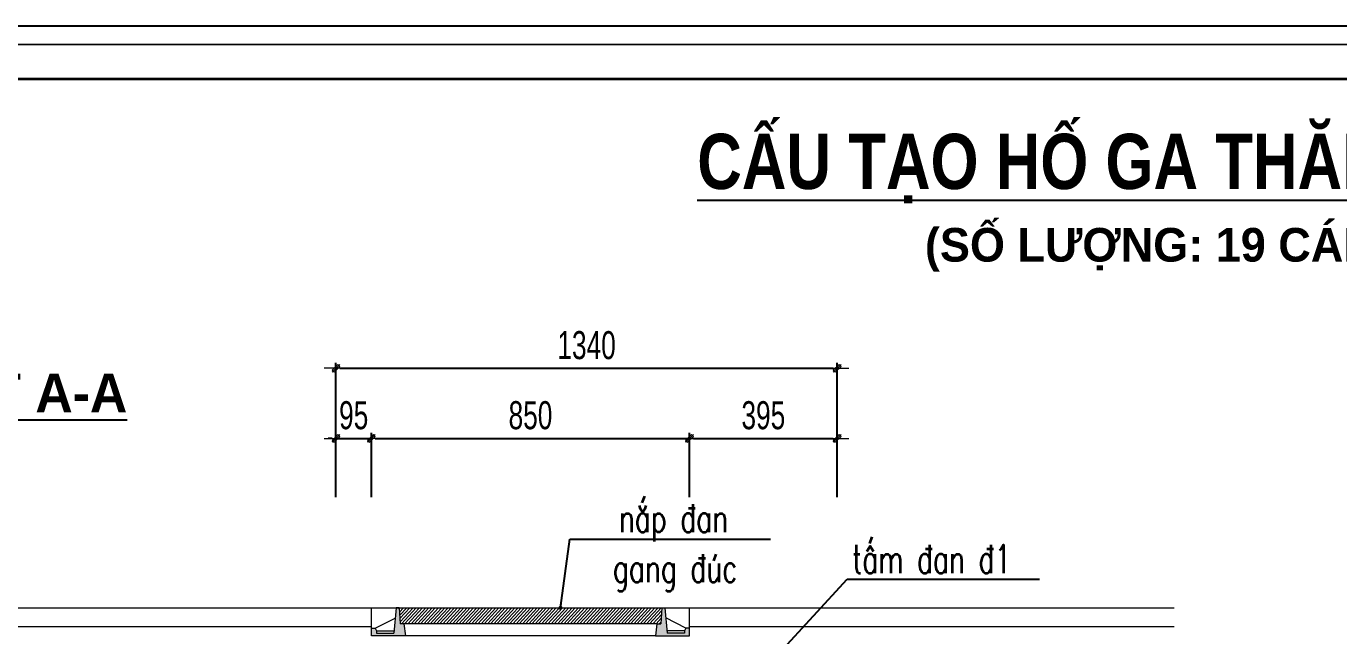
# Model space of a CAD drawing. Header units: inches. Extents: x -676 to 53517, y -16349 to 46516.
# Drawn here: x 28734 to 32242, y 34231 to 35862 of the extents above; entities that cross this region are included whole.
import ezdxf
from ezdxf.enums import TextEntityAlignment as Align

# ---------------------------------------------------------------- set-up
doc = ezdxf.new("R2010")
doc.units = ezdxf.units.IN
doc.header["$MEASUREMENT"] = 0
for name, color, linetype, lineweight in [('2 - Text2', 2, 'Continuous', 20), ('hatch', 67, 'Continuous', 9), ('Layer1', 7, 'Continuous', 20), ('LC Dim', 8, 'Continuous', 18), ('LC ISO', 153, 'Continuous', 13), ('LC Text1', 3, 'Continuous', 20), ('LC Text2', 7, 'Continuous', 25), ('net thay', 11, 'Continuous', 20), ('THEP', 1, 'Continuous', 35)]:
    doc.layers.add(name, color=color, linetype=linetype, lineweight=lineweight)
doc.layers.add('ENTTNTHIETKE1', color=2, linetype='Continuous')
doc.layers.add('KHUNGTEN', color=5, linetype='Continuous')
doc.styles.add('EG 1', font='')
doc.styles.add('HOATBIF', font='hoatbif.shx', dxfattribs={"width": 0.7})
doc.styles.add('LC 1', font='')
doc.styles.add('LC 3', font='vnsimli.shx', dxfattribs={"width": 0.75})
doc.styles.add('LC3', font='', dxfattribs={"width": 0.8})
doc.styles.get('EG 1').set_extended_font_data('.VnAvantH', bold=True)
doc.styles.get('LC 1').set_extended_font_data('.VnAvantH', bold=True)
doc.styles.get('LC3').set_extended_font_data('.VnArialH', bold=True)
doc.dimstyles.new('1-100(1-25)', dxfattribs={"dimscale": 25, "dimtxt": 2.5, "dimasz": 0.35, "dimexe": 0.5, "dimexo": 0, "dimgap": 0.8, "dimtad": 1, "dimdec": 0, "dimzin": 0, "dimdsep": 46, "dimtxsty": 'HOATBIF', "dimblk1": 'DOT', "dimblk2": 'DOT', "dimsah": 1, "dimcen": -1, "dimdle": 1, "dimclrd": 256, "dimclre": 256, "dimclrt": 4, "dimadec": 3, "dimazin": 2, "dimtfac": 0.333333, "dimtdec": 0, "dimtix": 1, "dimtmove": 2, "dimatfit": 3, "dimldrblk": 'DOT', "dimfxl": 1, "dimtvp": 0.833333, "dimtolj": 1, "dimtzin": 0, "dimarcsym": 0})

# ---------------------------------------------------------------- blocks, each defined once
blk = doc.blocks.new('DOT')
at = {"layer": 'LC Dim'}
blk.add_line((-3, 0), (3, 0), dxfattribs=at)
at = {"layer": 'LC Dim', "color": 4}
blk.add_line((-1, -1), (1, 1), dxfattribs=at)
blk.add_lwpolyline([(0.5, 1), (-1, -0.5), (-0.5, -1), (1, 0.5)], close=True, dxfattribs=at)
blk = doc.blocks.new('TIEUDE2')
at = {"layer": 'LC Text2', "color": 7, "style": 'LC 1'}
blk.add_attdef('%%UTIªU§Ò', text='', height=3.5, dxfattribs=at).set_placement((0, 0), align=Align.BOTTOM_CENTER)
blk.add_attdef('TL', text='', height=2.2, dxfattribs=at).set_placement((0, -1.8), align=Align.TOP_CENTER)
blk = doc.blocks.new('khung vpn')
at = {"layer": 'Defpoints'}
blk.add_line((52556.46, -4195.446), (52498.758, -4195.446), dxfattribs=at)
at = {"layer": 'KHUNGTEN'}
blk.add_lwpolyline([(52556.243, -4234.885), (52502.048, -4234.885), (52502.048, -4195.662), (52556.243, -4195.662)], close=True, dxfattribs=at)
at = {"layer": 'THEP'}
blk.add_lwpolyline([(52555.832, -4234.474), (52502.459, -4234.474), (52502.459, -4196.073), (52555.832, -4196.073)], close=True, dxfattribs=at)
blk = doc.blocks.new('tấm đan')
h = blk.add_hatch()
h.set_pattern_fill('ANSI37', color=256, style=0)
h.set_pattern_definition([(45, (16, -3e-11), (-0.08838834765, 0.08838834765), []), (135, (16, -3e-11), (-0.08838834765, -0.08838834765), [])])
h.paths.add_polyline_path([(-78753.3, -159141.4), (-78757.5, -159173.7), (-78666.3, -159173.7), (-78666.3, -159153.3), (-78676.3, -159153.3), (-78679.5, -159160.6), (-78679.5, -159166.6), (-78726.1, -159166.6), (-78732.5, -159098.7), (-78740.3, -159098.7), (-78743.4, -159141.4)])
h.paths.add_polyline_path([(-79425.5, -159173.7), (-79429.7, -159141.4), (-79439.6, -159141.4), (-79442.7, -159098.7), (-79450.5, -159098.7), (-79456.9, -159166.6), (-79503.5, -159166.6), (-79503.5, -159160.6), (-79506.7, -159153.3), (-79516.8, -159153.3), (-79516.8, -159173.7)])
at = {"layer": 'hatch'}
h = blk.add_hatch(dxfattribs=at)
h.set_pattern_fill('ANSI31', color=256, scale=50, angle=2.2915, style=0)
h.set_pattern_definition([(47.291526, (-111361.602, -189384.924), (-4.5925893, 4.23917725), [])])
h.paths.add_polyline_path([(-78753.3, -159141.4), (-78743.4, -159141.4), (-78740.3, -159098.7), (-79442.7, -159098.7), (-79439.6, -159141.4), (-79429.7, -159141.4)])
at = {"layer": 'net thay', "ltscale": 2000}
for p, q in [((-79516.8, -159098.7), (-78666.3, -159098.7)), ((-79516.8, -159153.3), (-79516.8, -159098.7)), ((-79506.7, -159153.3), (-79451.5, -159125.1)), ((-79450.5, -159098.7), (-79456.9, -159166.6)), ((-79442.7, -159098.7), (-79450.5, -159098.7)), ((-79442.7, -159098.7), (-79439.6, -159141.4)), ((-78740.3, -159098.7), (-78743.4, -159141.4)), ((-78740.3, -159098.7), (-78732.5, -159098.7)), ((-78732.5, -159098.7), (-78726.1, -159166.6)), ((-78676.3, -159153.3), (-78729.9, -159125.9)), ((-78666.3, -159153.3), (-78666.3, -159098.7)), ((-79516.8, -159153.3), (-79506.7, -159153.3)), ((-79516.8, -159173.7), (-79516.8, -159153.3)), ((-79516.8, -159173.7), (-79516.8, -159153.3)), ((-79506.7, -159153.3), (-79503.5, -159160.6)), ((-79503.5, -159160.6), (-79503.5, -159166.6)), ((-79503.5, -159160.6), (-79456.1, -159160.6)), ((-79429.7, -159141.4), (-79439.6, -159141.4)), ((-79429.7, -159141.4), (-79425.5, -159173.7)), ((-78753.3, -159141.4), (-78757.5, -159173.7)), ((-78753.3, -159141.4), (-78743.4, -159141.4)), ((-78679.5, -159160.6), (-78726.9, -159160.6)), ((-78676.3, -159153.3), (-78679.5, -159160.6)), ((-78679.5, -159160.6), (-78679.5, -159166.6)), ((-78666.3, -159153.3), (-78676.3, -159153.3)), ((-78666.3, -159173.7), (-78666.3, -159153.3)), ((-78666.3, -159173.7), (-78666.3, -159153.3)), ((-79516.8, -159173.7), (-79516.8, -159166.6)), ((-79425.5, -159173.7), (-79516.8, -159173.7)), ((-79503.5, -159166.6), (-79456.9, -159166.6)), ((-78679.5, -159166.6), (-78726.1, -159166.6)), ((-78666.3, -159173.7), (-78666.3, -159166.6))]:
    blk.add_line(p, q, dxfattribs=at)
at = {"layer": 'net thay'}
for p, q in [((-78753.3, -159141.4), (-79429.7, -159141.4)), ((-78757.5, -159173.7), (-79425.5, -159173.7)), ((-78757.5, -159173.7), (-78666.3, -159173.7))]:
    blk.add_line(p, q, dxfattribs=at)
blk = doc.blocks.new('*D134')
at = {"layer": 'Defpoints', "color": 0, "transparency": 16777216}
for p in [(29656.3, 34759.5), (29561.6, 34602), (29656.3, 34602)]:
    blk.add_point(p, dxfattribs=at)
at = {"layer": 'LC Dim', "lineweight": -2, "transparency": 16777216}
for p, q in [((29561.6, 34602), (29561.6, 34774.5)), ((29656.3, 34602), (29656.3, 34774.5)), ((29551.1, 34759.5), (29540.6, 34759.5)), ((29561.6, 34759.5), (29656.3, 34759.5)), ((29666.8, 34759.5), (29677.3, 34759.5))]:
    blk.add_line(p, q, dxfattribs=at)
at = {"layer": 'LC Dim', "lineweight": -2, "transparency": 16777216, "xscale": 10.5, "yscale": 10.5, "zscale": 10.5}
blk.add_blockref('DOT', (29561.6, 34759.5), dxfattribs=at)
at = {"layer": 'LC Dim', "lineweight": -2, "transparency": 16777216, "xscale": 10.5, "yscale": 10.5, "zscale": 10.5, "rotation": 180}
blk.add_blockref('DOT', (29656.3, 34759.5), dxfattribs=at)
at = {"layer": 'LC Dim', "color": 4, "transparency": 16777216, "insert": (29609, 34821), "char_height": 75, "attachment_point": 5, "style": 'HOATBIF'}
blk.add_mtext('\\A1;95', dxfattribs=at)
blk = doc.blocks.new('_Dot')
at = {"color": 0, "linetype": 'ByBlock', "lineweight": -2}
blk.add_line((-0.5, 0), (-1, 0), dxfattribs=at)
at = {"color": 0, "linetype": 'ByBlock', "const_width": 0.5}
blk.add_lwpolyline([(-0.25, 0, 1), (0.25, 0, 1)], format="xyb", close=True, dxfattribs=at)
blk = doc.blocks.new('*D135')
at = {"layer": 'Defpoints', "color": 0, "transparency": 16777216}
for p in [(30506.8, 34759.5), (29656.3, 34602), (30506.8, 34602)]:
    blk.add_point(p, dxfattribs=at)
at = {"layer": 'LC Dim', "lineweight": -2, "transparency": 16777216}
for p, q in [((29656.3, 34602), (29656.3, 34774.5)), ((30506.8, 34602), (30506.8, 34774.5)), ((29666.8, 34759.5), (30496.3, 34759.5))]:
    blk.add_line(p, q, dxfattribs=at)
at = {"layer": 'LC Dim', "lineweight": -2, "transparency": 16777216, "xscale": 10.5, "yscale": 10.5, "zscale": 10.5, "rotation": 180}
blk.add_blockref('DOT', (29656.3, 34759.5), dxfattribs=at)
at = {"layer": 'LC Dim', "lineweight": -2, "transparency": 16777216, "xscale": 10.5, "yscale": 10.5, "zscale": 10.5}
blk.add_blockref('DOT', (30506.8, 34759.5), dxfattribs=at)
at = {"layer": 'LC Dim', "color": 4, "transparency": 16777216, "insert": (30081.6, 34821), "char_height": 75, "attachment_point": 5, "style": 'HOATBIF'}
blk.add_mtext('\\A1;850', dxfattribs=at)
blk = doc.blocks.new('*D136')
at = {"layer": 'Defpoints', "color": 0, "transparency": 16777216}
for p in [(30901.6, 34759.5), (30506.8, 34602), (30901.6, 34602)]:
    blk.add_point(p, dxfattribs=at)
at = {"layer": 'LC Dim', "lineweight": -2, "transparency": 16777216}
for p, q in [((30506.8, 34602), (30506.8, 34774.5)), ((30901.6, 34602), (30901.6, 34774.5)), ((30517.3, 34759.5), (30891.1, 34759.5))]:
    blk.add_line(p, q, dxfattribs=at)
at = {"layer": 'LC Dim', "lineweight": -2, "transparency": 16777216, "xscale": 10.5, "yscale": 10.5, "zscale": 10.5, "rotation": 180}
blk.add_blockref('DOT', (30506.8, 34759.5), dxfattribs=at)
at = {"layer": 'LC Dim', "lineweight": -2, "transparency": 16777216, "xscale": 10.5, "yscale": 10.5, "zscale": 10.5}
blk.add_blockref('DOT', (30901.6, 34759.5), dxfattribs=at)
at = {"layer": 'LC Dim', "color": 4, "transparency": 16777216, "insert": (30704.2, 34821), "char_height": 75, "attachment_point": 5, "style": 'HOATBIF'}
blk.add_mtext('\\A1;395', dxfattribs=at)
blk = doc.blocks.new('*D137')
at = {"layer": 'Defpoints', "color": 0, "transparency": 16777216}
for p in [(30901.6, 34947), (29561.6, 34602), (30901.6, 34602)]:
    blk.add_point(p, dxfattribs=at)
at = {"layer": 'LC Dim', "lineweight": -2, "transparency": 16777216}
for p, q in [((29561.6, 34602), (29561.6, 34962)), ((30901.6, 34602), (30901.6, 34962)), ((29572.1, 34947), (30891.1, 34947))]:
    blk.add_line(p, q, dxfattribs=at)
at = {"layer": 'LC Dim', "lineweight": -2, "transparency": 16777216, "xscale": 10.5, "yscale": 10.5, "zscale": 10.5, "rotation": 180}
blk.add_blockref('DOT', (29561.6, 34947), dxfattribs=at)
at = {"layer": 'LC Dim', "lineweight": -2, "transparency": 16777216, "xscale": 10.5, "yscale": 10.5, "zscale": 10.5}
blk.add_blockref('DOT', (30901.6, 34947), dxfattribs=at)
at = {"layer": 'LC Dim', "color": 4, "transparency": 16777216, "insert": (30231.6, 35008.5), "char_height": 75, "attachment_point": 5, "style": 'HOATBIF'}
blk.add_mtext('\\A1;1340', dxfattribs=at)
blk = doc.blocks.new('TIEUDE1')
at = {"layer": '2 - Text2', "color": 7, "style": 'EG 1'}
blk.add_attdef('TIªU§Ò', text='', height=5, dxfattribs=at).set_placement((0, 0), align=Align.BOTTOM_CENTER)
blk.add_attdef('TL', text='', height=3, dxfattribs=at).set_placement((0, -2), align=Align.TOP_CENTER)

msp = doc.modelspace()

# ---------------------------------------------------------------- linework, layer by layer
at = {"layer": 'Layer1'}
for p, q in [((28032, 34305.8), (31802.5, 34305.8)), ((28032, 34255.8), (29656.3, 34255.8)), ((30506.8, 34255.8), (31802.5, 34255.8))]:
    msp.add_line(p, q, dxfattribs=at)
at = {"layer": 'net thay'}
msp.add_line((30387.6, 34231.4), (29735.7, 34231.4), dxfattribs=at)

# ---------------------------------------------------------------- block references
at = {"layer": 'ENTTNTHIETKE1', "color": 6, "xscale": 223.6997468349806, "yscale": 223.6997468349806, "zscale": 223.6997468349806, "rotation": 359.9992162943872}
msp.add_blockref('khung vpn', (-11717514.6, 974543.2, 0), dxfattribs=at)
at = {"layer": 'LC ISO'}
msp.add_blockref('tấm đan', (109173.1, 193404.8), dxfattribs=at)
at = {"layer": 'LC Text2'}
ref = msp.add_blockref('TIEUDE1', (32335.5, 35382.5, 0), dxfattribs=dict(at, xscale=30.00000021724274, yscale=30.00000021724274, zscale=30.00000021724274, rotation=359.999216292062))
ref.add_attrib('TIªU§Ò', '%%UcÊu t¹o hè ga th¨m tho¸t n\xadíc lo¹i 1', dxfattribs={"color": 7, "height": 147.732, "rotation": 359.9992, "style": 'LC3', "width": 0.8}).set_placement((32335.5, 35382.5, 0), align=Align.BOTTOM_CENTER)
ref.add_attrib('TL', '(sè l\xadîng: 19 c¸i; tõ ga gt1 -> gt19)', dxfattribs={"color": 7, "height": 90, "rotation": 359.9992, "style": 'LC 1'}).set_placement((32335.5, 35322.5, 0), align=Align.TOP_CENTER)
ref = msp.add_blockref('TIEUDE2', (28550.5, 34798.5, 0), dxfattribs=dict(at, xscale=30.45541696201613, yscale=30.45541696201613, zscale=30.45541696201613, rotation=359.999216292062))
ref.add_attrib('%%UTIªU§Ò', '%%UmÆt c¾t a-a', dxfattribs={"color": 7, "height": 103.431, "rotation": 359.9992, "style": 'LC 1'}).set_placement((28550.5, 34798.5, 0), align=Align.BOTTOM_CENTER)

# ---------------------------------------------------------------- texts
at = {"layer": 'LC Text1', "color": 3, "style": 'LC 3', "width": 0.7}
for s, p in [('n¾p ®an', (30317.5, 34508.7)), ('tÊm ®an ®1', (30941.5, 34399.2)), ('gang ®óc', (30301.7, 34374.4))]:
    msp.add_text(s, height=75, dxfattribs=at).set_placement(p)

# ---------------------------------------------------------------- dimensions: what is measured, and where the dimension line sits
at = {"layer": 'LC Dim', "color": 1}
for base, p1, p2, picture, middle in [((30901.6, 34947), (29561.6, 34602), (30901.6, 34602), '*D137', (30231.6, 35008.5)), ((30506.8318, 34759.5), (29656.3408, 34602), (30506.8318, 34602), '*D135', (30081.5863, 34821)), ((30901.6, 34759.5), (30506.8, 34602), (30901.6, 34602), '*D136', (30704.2, 34821))]:
    dim = msp.add_linear_dim(base=base, p1=p1, p2=p2, dimstyle='1-100(1-25)', override={"dimscale": 30}, dxfattribs=at)
    dim.commit()
    dim.dimension.update_dxf_attribs({"geometry": picture, "text_midpoint": middle})
at = {"layer": 'LC Dim'}
dim = msp.add_linear_dim(base=(29656.3, 34759.5), p1=(29561.6, 34602), p2=(29656.3, 34602), dimstyle='1-100(1-25)', override={"dimscale": 30}, dxfattribs=at)
dim.commit()
dim.dimension.update_dxf_attribs({"geometry": '*D134', "text_midpoint": (29609, 34821)})

# ---------------------------------------------------------------- leaders
for points in [[(30162, 34305.8), (30186.6, 34490), (30723.7, 34490)], [(30747.9, 34186.8), (30928.3, 34383), (31442.4, 34383)]]:
    msp.add_leader(points, dimstyle='1-100(1-25)', override={"dimscale": 31.2}, dxfattribs=at)

doc.saveas('drawing.dxf')
